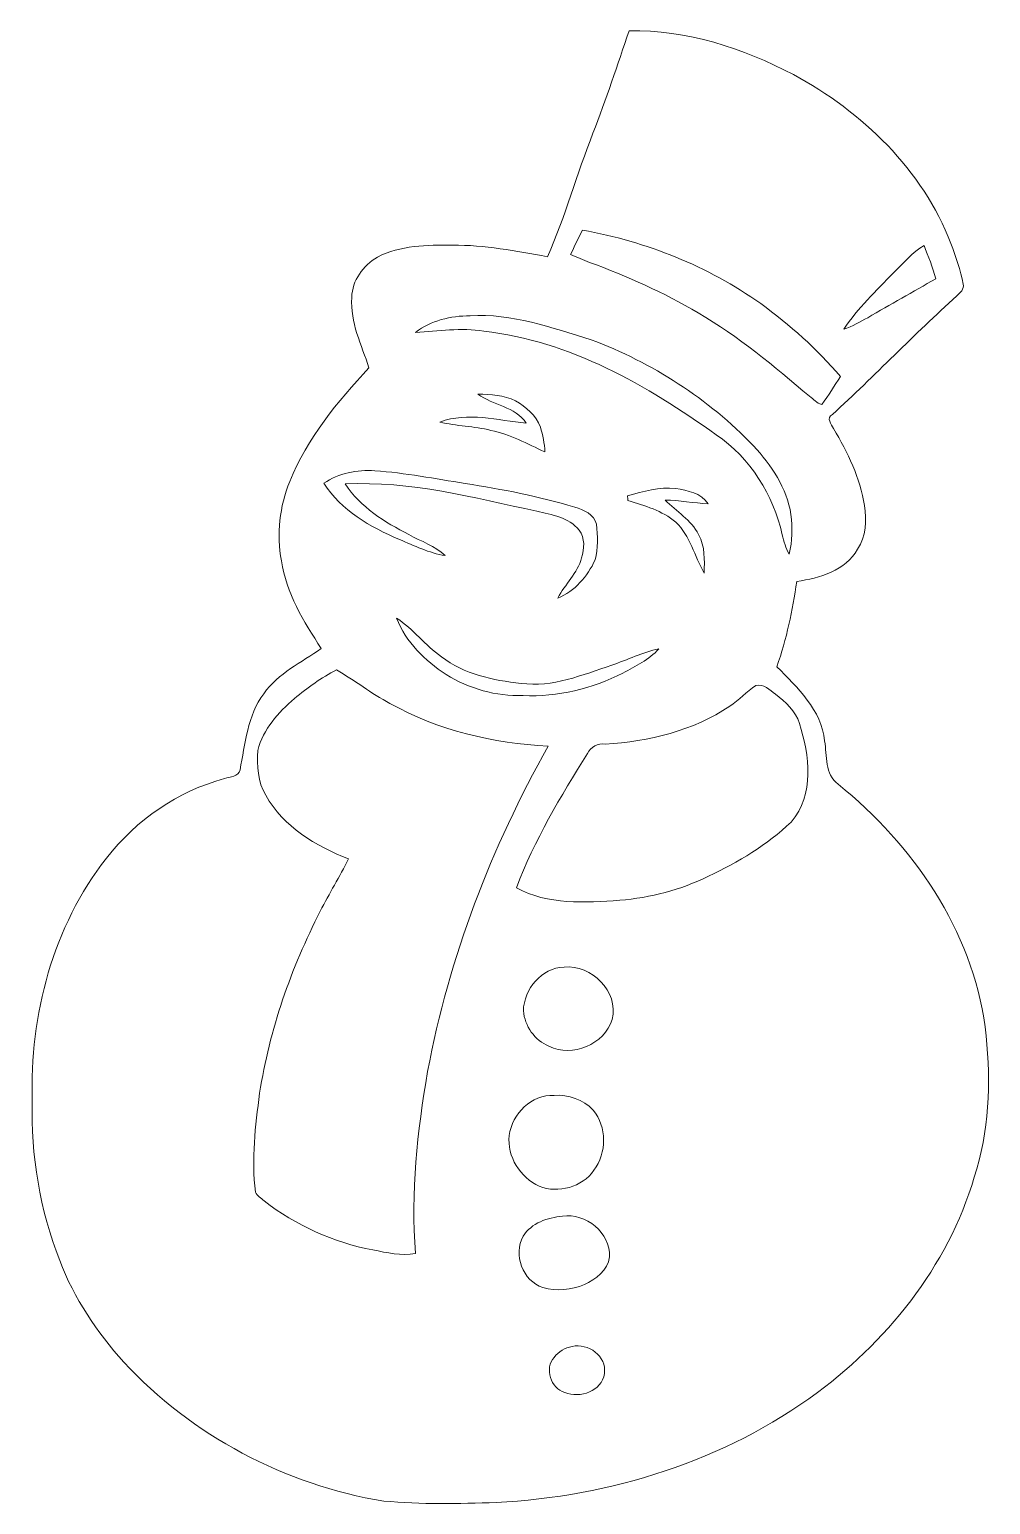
# Model space of a CAD drawing. Header units: centimetres. Extents: x -10.5 to 10.5, y -16.2 to 16.2.
import ezdxf

# ---------------------------------------------------------------- set-up
doc = ezdxf.new("R2010")
doc.units = ezdxf.units.CM
doc.header["$MEASUREMENT"] = 0
doc.layers.add('Layer 1', color=7, linetype='Continuous')

msp = doc.modelspace()

# ---------------------------------------------------------------- linework, layer by layer
at = {"layer": 'Layer 1', "color": 251, "lineweight": 9}
for points, knots in [([(2.60601, 16.1452), (3.8686, 16.17201), (5.1005, 15.76244), (6.20857, 15.18353), (6.20857, 15.18353), (7.71635, 14.36967), (9.04279, 13.09967), (9.66474, 11.47795), (9.66474, 11.47795), (9.77198, 11.18832), (9.87323, 10.89446), (9.93461, 10.59177), (9.93461, 10.59177), (9.96142, 10.48064), (9.86123, 10.39986), (9.79138, 10.33283), (9.79138, 10.33283), (8.85793, 9.4911), (7.99222, 8.57847), (7.06371, 7.7318), (7.06371, 7.7318), (6.92471, 7.65807), (7.03654, 7.51132), (7.08523, 7.42065), (7.08523, 7.42065), (7.40555, 6.90242), (7.66872, 6.33762), (7.7682, 5.73261), (7.7682, 5.73261), (7.80701, 5.41264), (7.80877, 5.05528), (7.61792, 4.7787), (7.61792, 4.7787), (7.35475, 4.3035), (6.78043, 4.14617), (6.28125, 4.07032), (6.28125, 4.07032), (6.18776, 3.43744), (6.06182, 2.80561), (5.84557, 2.20236), (5.84557, 2.20236), (6.29148, 1.74199), (6.83264, 1.25373), (6.8919, 0.57358), (6.8919, 0.57358), (6.95188, 0.24726), (6.88591, -0.15173), (7.19106, -0.3768), (7.19106, -0.3768), (8.83606, -1.69796), (10.12405, -3.57403), (10.41404, -5.69422), (10.41404, -5.69422), (10.53045, -6.72892), (10.53116, -7.7989), (10.22883, -8.80396), (10.22883, -8.80396), (9.69402, -10.78692), (8.37322, -12.49543), (6.7388, -13.70828), (6.7388, -13.70828), (4.70645, -15.21111), (2.20031, -15.99816), (-0.31147, -16.12128), (-0.31147, -16.12128), (-1.13203, -16.15232), (-1.95682, -16.16678), (-2.77527, -16.09129), (-2.77527, -16.09129), (-4.9392, -15.74098), (-6.98567, -14.6569), (-8.47333, -13.044), (-8.47333, -13.044), (-9.06494, -12.3903), (-9.56624, -11.64417), (-9.88056, -10.81762), (-9.88056, -10.81762), (-10.31201, -9.70848), (-10.51733, -8.51186), (-10.48134, -7.32229), (-10.48134, -7.32229), (-10.54343, -5.43846), (-10.03049, -3.49042), (-8.85363, -1.99605), (-8.85363, -1.99605), (-8.20734, -1.15856), (-7.28906, -0.52356), (-6.26353, -0.25298), (-6.26353, -0.25298), (-6.15452, -0.20747), (-5.95203, -0.21488), (-5.92628, -0.06001), (-5.92628, -0.06001), (-5.81268, 0.51114), (-5.76717, 1.12779), (-5.40452, 1.6104), (-5.40452, 1.6104), (-5.09125, 2.06231), (-4.57902, 2.29268), (-4.1444, 2.60277), (-4.1444, 2.60277), (-4.53245, 3.1912), (-4.9131, 3.81526), (-5.01964, 4.52541), (-5.01964, 4.52541), (-5.12194, 5.10608), (-5.06232, 5.71532), (-4.83549, 6.26107), (-4.83549, 6.26107), (-4.44743, 7.20722), (-3.79585, 8.01508), (-3.09876, 8.75168), (-3.09876, 8.75168), (-3.26033, 9.25651), (-3.51469, 9.7518), (-3.47553, 10.29755), (-3.47553, 10.29755), (-3.47094, 10.66938), (-3.22365, 10.99782), (-2.91391, 11.18303), (-2.91391, 11.18303), (-2.40732, 11.44056), (-1.82418, 11.44973), (-1.26961, 11.44585), (-1.26961, 11.44585), (-0.56723, 11.44408), (0.12633, 11.32026), (0.81425, 11.19079), (0.81425, 11.19079), (1.2083, 12.07167), (1.4616, 13.00512), (1.81332, 13.90224), (1.81332, 13.90224), (2.10542, 14.6399), (2.34742, 15.39555), (2.60601, 16.1452), (2.60601, 16.1452), (2.60601, 16.1452), (2.60601, 16.1452), (2.60601, 16.1452)], [0, 0, 0, 0, 0.02777778, 0.02777778, 0.02777778, 0.02777778, 0.05555556, 0.05555556, 0.05555556, 0.05555556, 0.08333333, 0.08333333, 0.08333333, 0.08333333, 0.11111111, 0.11111111, 0.11111111, 0.11111111, 0.13888889, 0.13888889, 0.13888889, 0.13888889, 0.16666667, 0.16666667, 0.16666667, 0.16666667, 0.19444444, 0.19444444, 0.19444444, 0.19444444, 0.22222222, 0.22222222, 0.22222222, 0.22222222, 0.25, 0.25, 0.25, 0.25, 0.27777778, 0.27777778, 0.27777778, 0.27777778, 0.30555556, 0.30555556, 0.30555556, 0.30555556, 0.33333333, 0.33333333, 0.33333333, 0.33333333, 0.36111111, 0.36111111, 0.36111111, 0.36111111, 0.38888889, 0.38888889, 0.38888889, 0.38888889, 0.41666667, 0.41666667, 0.41666667, 0.41666667, 0.44444444, 0.44444444, 0.44444444, 0.44444444, 0.47222222, 0.47222222, 0.47222222, 0.47222222, 0.5, 0.5, 0.5, 0.5, 0.52777778, 0.52777778, 0.52777778, 0.52777778, 0.55555556, 0.55555556, 0.55555556, 0.55555556, 0.58333333, 0.58333333, 0.58333333, 0.58333333, 0.61111111, 0.61111111, 0.61111111, 0.61111111, 0.63888889, 0.63888889, 0.63888889, 0.63888889, 0.66666667, 0.66666667, 0.66666667, 0.66666667, 0.69444444, 0.69444444, 0.69444444, 0.69444444, 0.72222222, 0.72222222, 0.72222222, 0.72222222, 0.75, 0.75, 0.75, 0.75, 0.77777778, 0.77777778, 0.77777778, 0.77777778, 0.80555556, 0.80555556, 0.80555556, 0.80555556, 0.83333333, 0.83333333, 0.83333333, 0.83333333, 0.86111111, 0.86111111, 0.86111111, 0.86111111, 0.88888889, 0.88888889, 0.88888889, 0.88888889, 0.91666667, 0.91666667, 0.91666667, 0.91666667, 0.94444444, 0.94444444, 0.94444444, 0.94444444, 1, 1, 1, 1]), ([(1.58613, 11.77252), (1.48982, 11.5986), (1.40586, 11.41798), (1.32295, 11.23736), (1.32295, 11.23736), (1.46054, 11.17879), (1.59883, 11.11988), (1.73923, 11.06696), (1.73923, 11.06696), (2.56367, 10.76816), (3.36589, 10.40198), (4.12225, 9.95712), (4.12225, 9.95712), (5.00525, 9.44595), (5.78665, 8.78554), (6.56312, 8.12938), (6.56312, 8.12938), (6.64884, 8.06835), (6.72292, 7.97839), (6.82982, 7.95299), (6.82982, 7.95299), (6.98151, 8.14561), (7.10392, 8.35904), (7.24045, 8.56224), (7.24045, 8.56224), (6.72892, 9.1669), (6.13202, 9.69783), (5.49173, 10.16209), (5.49173, 10.16209), (4.33285, 10.98583), (2.98277, 11.52099), (1.58613, 11.77252), (1.58613, 11.77252), (1.58613, 11.77252), (1.58613, 11.77252), (1.58613, 11.77252)], [0, 0, 0, 0, 0.1, 0.1, 0.1, 0.1, 0.2, 0.2, 0.2, 0.2, 0.3, 0.3, 0.3, 0.3, 0.4, 0.4, 0.4, 0.4, 0.5, 0.5, 0.5, 0.5, 0.6, 0.6, 0.6, 0.6, 0.7, 0.7, 0.7, 0.7, 0.8, 0.8, 0.8, 0.8, 1, 1, 1, 1]), ([(8.40285, 10.83907), (8.02644, 10.44043), (7.61545, 10.06437), (7.31559, 9.60117), (7.31559, 9.60117), (7.49939, 9.66291), (7.66766, 9.76133), (7.8377, 9.85376), (7.8377, 9.85376), (8.333, 10.14269), (8.83536, 10.41962), (9.33172, 10.70748), (9.33172, 10.70748), (9.26751, 10.9576), (9.16097, 11.19361), (9.07595, 11.43703), (9.07595, 11.43703), (8.81384, 11.28569), (8.62016, 11.04439), (8.40285, 10.83907), (8.40285, 10.83907), (8.40285, 10.83907), (8.40285, 10.83907), (8.40285, 10.83907)], [0, 0, 0, 0, 0.14285714, 0.14285714, 0.14285714, 0.14285714, 0.28571429, 0.28571429, 0.28571429, 0.28571429, 0.42857143, 0.42857143, 0.42857143, 0.42857143, 0.57142857, 0.57142857, 0.57142857, 0.57142857, 0.71428571, 0.71428571, 0.71428571, 0.71428571, 1, 1, 1, 1]), ([(-2.07923, 9.52991), (-1.58005, 9.55672), (-1.07911, 9.64351), (-0.58028, 9.55602), (-0.58028, 9.55602), (1.30814, 9.34823), (2.99971, 8.36962), (4.51771, 7.28554), (4.51771, 7.28554), (5.26313, 6.78142), (5.7676, 5.96686), (5.9641, 5.09549), (5.9641, 5.09549), (6.00537, 4.95156), (6.0336, 4.7981), (6.11756, 4.6704), (6.11756, 4.6704), (6.18705, 4.95332), (6.18423, 5.25071), (6.15389, 5.53858), (6.15389, 5.53858), (6.06499, 6.11855), (5.72421, 6.62055), (5.33615, 7.04494), (5.33615, 7.04494), (4.34238, 8.07364), (3.11224, 8.86845), (1.77416, 9.37116), (1.77416, 9.37116), (0.90985, 9.63116), (0.03496, 9.9536), (-0.88297, 9.89609), (-0.88297, 9.89609), (-1.30277, 9.89327), (-1.74233, 9.79201), (-2.07923, 9.52991), (-2.07923, 9.52991), (-2.07923, 9.52991), (-2.07923, 9.52991), (-2.07923, 9.52991)], [0, 0, 0, 0, 0.09090909, 0.09090909, 0.09090909, 0.09090909, 0.18181818, 0.18181818, 0.18181818, 0.18181818, 0.27272727, 0.27272727, 0.27272727, 0.27272727, 0.36363636, 0.36363636, 0.36363636, 0.36363636, 0.45454545, 0.45454545, 0.45454545, 0.45454545, 0.54545455, 0.54545455, 0.54545455, 0.54545455, 0.63636364, 0.63636364, 0.63636364, 0.63636364, 0.72727273, 0.72727273, 0.72727273, 0.72727273, 0.81818182, 0.81818182, 0.81818182, 0.81818182, 1, 1, 1, 1]), ([(-0.70869, 8.17912), (-0.38096, 7.92512), (0.10869, 7.91137), (0.34964, 7.54166), (0.34964, 7.54166), (-0.27866, 7.60092), (-0.92953, 7.79566), (-1.5476, 7.56564), (-1.5476, 7.56564), (-1.17824, 7.47463), (-0.79301, 7.47745), (-0.424, 7.38361), (-0.424, 7.38361), (-0.0049, 7.29612), (0.37222, 7.08446), (0.75992, 6.91195), (0.75992, 6.91195), (0.74934, 7.09539), (0.71477, 7.27778), (0.66044, 7.45311), (0.66044, 7.45311), (0.57612, 7.71593), (0.33659, 7.88949), (0.1161, 8.03272), (0.1161, 8.03272), (-0.13719, 8.15831), (-0.43176, 8.16607), (-0.70869, 8.17912), (-0.70869, 8.17912), (-0.70869, 8.17912), (-0.70869, 8.17912), (-0.70869, 8.17912)], [0, 0, 0, 0, 0.11111111, 0.11111111, 0.11111111, 0.11111111, 0.22222222, 0.22222222, 0.22222222, 0.22222222, 0.33333333, 0.33333333, 0.33333333, 0.33333333, 0.44444444, 0.44444444, 0.44444444, 0.44444444, 0.55555556, 0.55555556, 0.55555556, 0.55555556, 0.66666667, 0.66666667, 0.66666667, 0.66666667, 0.77777778, 0.77777778, 0.77777778, 0.77777778, 1, 1, 1, 1]), ([(-4.08866, 6.22474), (-3.70766, 5.6296), (-3.06948, 5.26094), (-2.43272, 4.99213), (-2.43272, 4.99213), (-2.10569, 4.85631), (-1.7829, 4.69227), (-1.42907, 4.63723), (-1.42907, 4.63723), (-1.6559, 4.84784), (-1.9547, 4.95121), (-2.22176, 5.09726), (-2.22176, 5.09726), (-2.75057, 5.37031), (-3.2882, 5.69839), (-3.61946, 6.20745), (-3.61946, 6.20745), (-2.1953, 6.27659), (-0.79971, 5.91112), (0.58, 5.60984), (0.58, 5.60984), (0.90809, 5.52941), (1.28838, 5.47896), (1.50746, 5.19216), (1.50746, 5.19216), (1.6461, 5.02564), (1.62317, 4.78293), (1.56531, 4.58961), (1.56531, 4.58961), (1.47535, 4.25236), (1.20125, 4.00894), (1.04038, 3.70696), (1.04038, 3.70696), (1.41397, 3.85336), (1.69619, 4.18356), (1.85882, 4.54233), (1.85882, 4.54233), (1.93467, 4.79493), (1.91245, 5.06939), (1.8881, 5.32797), (1.8881, 5.32797), (1.84295, 5.54246), (1.60235, 5.64301), (1.41256, 5.69804), (1.41256, 5.69804), (0.62904, 5.93969), (-0.17988, 6.08997), (-0.98809, 6.22086), (-0.98809, 6.22086), (-1.64743, 6.31752), (-2.30219, 6.45334), (-2.96823, 6.49743), (-2.96823, 6.49743), (-3.35735, 6.52072), (-3.76198, 6.44734), (-4.08866, 6.22474), (-4.08866, 6.22474), (-4.08866, 6.22474), (-4.08866, 6.22474), (-4.08866, 6.22474)], [0, 0, 0, 0, 0.0625, 0.0625, 0.0625, 0.0625, 0.125, 0.125, 0.125, 0.125, 0.1875, 0.1875, 0.1875, 0.1875, 0.25, 0.25, 0.25, 0.25, 0.3125, 0.3125, 0.3125, 0.3125, 0.375, 0.375, 0.375, 0.375, 0.4375, 0.4375, 0.4375, 0.4375, 0.5, 0.5, 0.5, 0.5, 0.5625, 0.5625, 0.5625, 0.5625, 0.625, 0.625, 0.625, 0.625, 0.6875, 0.6875, 0.6875, 0.6875, 0.75, 0.75, 0.75, 0.75, 0.8125, 0.8125, 0.8125, 0.8125, 0.875, 0.875, 0.875, 0.875, 1, 1, 1, 1]), ([(2.57214, 5.94992), (2.57426, 5.92311), (2.57814, 5.87019), (2.58025, 5.84338), (2.58025, 5.84338), (2.94644, 5.73155), (3.33061, 5.62572), (3.62765, 5.37207), (3.62765, 5.37207), (3.95185, 5.07009), (4.03511, 4.62135), (4.25348, 4.25517), (4.25348, 4.25517), (4.25736, 4.53846), (4.27465, 4.8422), (4.13001, 5.09761), (4.13001, 5.09761), (3.96561, 5.4197), (3.64529, 5.60984), (3.39482, 5.85644), (3.39482, 5.85644), (3.71161, 5.84938), (4.02347, 5.7887), (4.33956, 5.77424), (4.33956, 5.77424), (4.18998, 6.01483), (3.88271, 6.06175), (3.62942, 6.11079), (3.62942, 6.11079), (3.26852, 6.14536), (2.91575, 6.04411), (2.57214, 5.94992), (2.57214, 5.94992), (2.57214, 5.94992), (2.57214, 5.94992), (2.57214, 5.94992)], [0, 0, 0, 0, 0.1, 0.1, 0.1, 0.1, 0.2, 0.2, 0.2, 0.2, 0.3, 0.3, 0.3, 0.3, 0.4, 0.4, 0.4, 0.4, 0.5, 0.5, 0.5, 0.5, 0.6, 0.6, 0.6, 0.6, 0.7, 0.7, 0.7, 0.7, 0.8, 0.8, 0.8, 0.8, 1, 1, 1, 1]), ([(-2.49304, 3.26599), (-2.29478, 2.73823), (-1.86686, 2.33889), (-1.40931, 2.03021), (-1.40931, 2.03021), (-0.9066, 1.71659), (-0.31111, 1.55324), (0.28191, 1.56736), (0.28191, 1.56736), (1.03967, 1.53632), (1.79603, 1.718), (2.46878, 2.06302), (2.46878, 2.06302), (2.74959, 2.21118), (3.0438, 2.35159), (3.25794, 2.59394), (3.25794, 2.59394), (2.90093, 2.51493), (2.57038, 2.35335), (2.22607, 2.23517), (2.22607, 2.23517), (1.58507, 2.02315), (0.92537, 1.74023), (0.23534, 1.83653), (0.23534, 1.83653), (-0.37814, 1.89968), (-1.01102, 2.03832), (-1.51056, 2.42038), (-1.51056, 2.42038), (-1.87074, 2.6645), (-2.12615, 3.03174), (-2.49304, 3.26599), (-2.49304, 3.26599), (-2.49304, 3.26599), (-2.49304, 3.26599), (-2.49304, 3.26599)], [0, 0, 0, 0, 0.1, 0.1, 0.1, 0.1, 0.2, 0.2, 0.2, 0.2, 0.3, 0.3, 0.3, 0.3, 0.4, 0.4, 0.4, 0.4, 0.5, 0.5, 0.5, 0.5, 0.6, 0.6, 0.6, 0.6, 0.7, 0.7, 0.7, 0.7, 0.8, 0.8, 0.8, 0.8, 1, 1, 1, 1]), ([(-4.73459, 1.50422), (-5.0849, 1.19623), (-5.42427, 0.83463), (-5.53434, 0.3665), (-5.53434, 0.3665), (-5.55657, 0.03348), (-5.54492, -0.32671), (-5.36007, -0.61775), (-5.36007, -0.61775), (-4.98118, -1.3166), (-4.26046, -1.72477), (-3.5482, -2.01334), (-3.5482, -2.01334), (-3.73905, -2.40281), (-3.97118, -2.7704), (-4.16662, -3.15775), (-4.16662, -3.15775), (-4.80727, -4.41117), (-5.28316, -5.75596), (-5.49659, -7.15049), (-5.49659, -7.15049), (-5.59008, -7.86628), (-5.68286, -8.59617), (-5.58479, -9.31655), (-5.58479, -9.31655), (-5.55057, -9.40262), (-5.46555, -9.45201), (-5.39958, -9.51163), (-5.39958, -9.51163), (-4.70143, -10.0482), (-3.87875, -10.42145), (-3.01304, -10.58549), (-3.01304, -10.58549), (-2.70718, -10.64264), (-2.38827, -10.72836), (-2.07677, -10.66169), (-2.07677, -10.66169), (-2.18824, -9.32959), (-2.03867, -7.98692), (-1.81253, -6.67354), (-1.81253, -6.67354), (-1.34722, -4.16775), (-0.41483, -1.76005), (0.83083, 0.45928), (0.83083, 0.45928), (-0.37426, 0.52419), (-1.58111, 0.80253), (-2.63909, 1.39662), (-2.63909, 1.39662), (-3.0469, 1.61428), (-3.41062, 1.90356), (-3.81208, 2.1311), (-3.81208, 2.1311), (-4.14475, 1.96283), (-4.44461, 1.73705), (-4.73459, 1.50422), (-4.73459, 1.50422), (-4.73459, 1.50422), (-4.73459, 1.50422), (-4.73459, 1.50422)], [0, 0, 0, 0, 0.0625, 0.0625, 0.0625, 0.0625, 0.125, 0.125, 0.125, 0.125, 0.1875, 0.1875, 0.1875, 0.1875, 0.25, 0.25, 0.25, 0.25, 0.3125, 0.3125, 0.3125, 0.3125, 0.375, 0.375, 0.375, 0.375, 0.4375, 0.4375, 0.4375, 0.4375, 0.5, 0.5, 0.5, 0.5, 0.5625, 0.5625, 0.5625, 0.5625, 0.625, 0.625, 0.625, 0.625, 0.6875, 0.6875, 0.6875, 0.6875, 0.75, 0.75, 0.75, 0.75, 0.8125, 0.8125, 0.8125, 0.8125, 0.875, 0.875, 0.875, 0.875, 1, 1, 1, 1]), ([(5.38413, 1.78926), (5.18023, 1.65944), (5.02112, 1.46964), (4.81651, 1.33912), (4.81651, 1.33912), (4.01288, 0.79583), (3.04028, 0.56088), (2.08213, 0.50373), (2.08213, 0.50373), (1.91315, 0.53125), (1.77063, 0.43811), (1.69267, 0.29876), (1.69267, 0.29876), (1.10741, -0.64492), (0.52462, -1.60024), (0.13445, -2.64446), (0.13445, -2.64446), (0.82448, -3.0244), (1.64292, -2.9729), (2.40069, -2.91963), (2.40069, -2.91963), (3.0745, -2.86177), (3.73807, -2.69279), (4.3452, -2.39258), (4.3452, -2.39258), (4.9996, -2.08177), (5.63249, -1.70572), (6.15989, -1.20477), (6.15989, -1.20477), (6.67953, -0.60329), (6.5617, 0.2582), (6.33981, 0.95775), (6.33981, 0.95775), (6.25902, 1.23186), (6.02901, 1.42484), (5.81699, 1.60017), (5.81699, 1.60017), (5.68258, 1.67919), (5.56193, 1.84182), (5.38413, 1.78926), (5.38413, 1.78926), (5.38413, 1.78926), (5.38413, 1.78926), (5.38413, 1.78926)], [0, 0, 0, 0, 0.08333333, 0.08333333, 0.08333333, 0.08333333, 0.16666667, 0.16666667, 0.16666667, 0.16666667, 0.25, 0.25, 0.25, 0.25, 0.33333333, 0.33333333, 0.33333333, 0.33333333, 0.41666667, 0.41666667, 0.41666667, 0.41666667, 0.5, 0.5, 0.5, 0.5, 0.58333333, 0.58333333, 0.58333333, 0.58333333, 0.66666667, 0.66666667, 0.66666667, 0.66666667, 0.75, 0.75, 0.75, 0.75, 0.83333333, 0.83333333, 0.83333333, 0.83333333, 1, 1, 1, 1]), ([(1.17937, -4.3826), (0.68831, -4.40517), (0.29884, -4.86308), (0.28649, -5.34215), (0.28649, -5.34215), (0.31965, -5.68011), (0.53097, -5.98985), (0.84847, -6.11791), (0.84847, -6.11791), (1.36247, -6.37544), (2.0652, -6.08016), (2.23594, -5.53054), (2.23594, -5.53054), (2.3827, -4.91458), (1.78121, -4.32509), (1.17937, -4.3826), (1.17937, -4.3826), (1.17937, -4.3826), (1.17937, -4.3826), (1.17937, -4.3826)], [0, 0, 0, 0, 0.16666667, 0.16666667, 0.16666667, 0.16666667, 0.33333333, 0.33333333, 0.33333333, 0.33333333, 0.5, 0.5, 0.5, 0.5, 0.66666667, 0.66666667, 0.66666667, 0.66666667, 1, 1, 1, 1]), ([(0.96383, -7.19776), (0.46077, -7.16778), (0.04625, -7.59922), (-0.02607, -8.07371), (-0.02607, -8.07371), (-0.07193, -8.53938), (0.21559, -8.99799), (0.63574, -9.1906), (0.63574, -9.1906), (1.05167, -9.35218), (1.57801, -9.21036), (1.83589, -8.83994), (1.83589, -8.83994), (2.11635, -8.45753), (2.12447, -7.88709), (1.81543, -7.51844), (1.81543, -7.51844), (1.59989, -7.28455), (1.27745, -7.17589), (0.96383, -7.19776), (0.96383, -7.19776), (0.96383, -7.19776), (0.96383, -7.19776), (0.96383, -7.19776)], [0, 0, 0, 0, 0.14285714, 0.14285714, 0.14285714, 0.14285714, 0.28571429, 0.28571429, 0.28571429, 0.28571429, 0.42857143, 0.42857143, 0.42857143, 0.42857143, 0.57142857, 0.57142857, 0.57142857, 0.57142857, 0.71428571, 0.71428571, 0.71428571, 0.71428571, 1, 1, 1, 1]), ([(1.14374, -9.84465), (0.81883, -9.87782), (0.46323, -9.99175), (0.28261, -10.28563), (0.28261, -10.28563), (0.05507, -10.68497), (0.27203, -11.26988), (0.71582, -11.40746), (0.71582, -11.40746), (1.01075, -11.49812), (1.3413, -11.45932), (1.62458, -11.34608), (1.62458, -11.34608), (1.86835, -11.22648), (2.14175, -11.03316), (2.17385, -10.7393), (2.17385, -10.7393), (2.20278, -10.20837), (1.65739, -9.77269), (1.14374, -9.84465), (1.14374, -9.84465), (1.14374, -9.84465), (1.14374, -9.84465), (1.14374, -9.84465)], [0, 0, 0, 0, 0.14285714, 0.14285714, 0.14285714, 0.14285714, 0.28571429, 0.28571429, 0.28571429, 0.28571429, 0.42857143, 0.42857143, 0.42857143, 0.42857143, 0.57142857, 0.57142857, 0.57142857, 0.57142857, 0.71428571, 0.71428571, 0.71428571, 0.71428571, 1, 1, 1, 1]), ([(1.35576, -12.70145), (1.2016, -12.72897), (1.05872, -12.81716), (0.96277, -12.94063), (0.96277, -12.94063), (0.74122, -13.18017), (0.88833, -13.6282), (1.19737, -13.71039), (1.19737, -13.71039), (1.53003, -13.84445), (2.0077, -13.6864), (2.06449, -13.29764), (2.06449, -13.29764), (2.11812, -12.905), (1.71066, -12.62419), (1.35576, -12.70145)], [0, 0, 0, 0, 0.2, 0.2, 0.2, 0.2, 0.4, 0.4, 0.4, 0.4, 0.6, 0.6, 0.6, 0.6, 1, 1, 1, 1])]:
    msp.add_open_spline(points, degree=3, knots=knots, dxfattribs=at)

doc.saveas('drawing.dxf')
